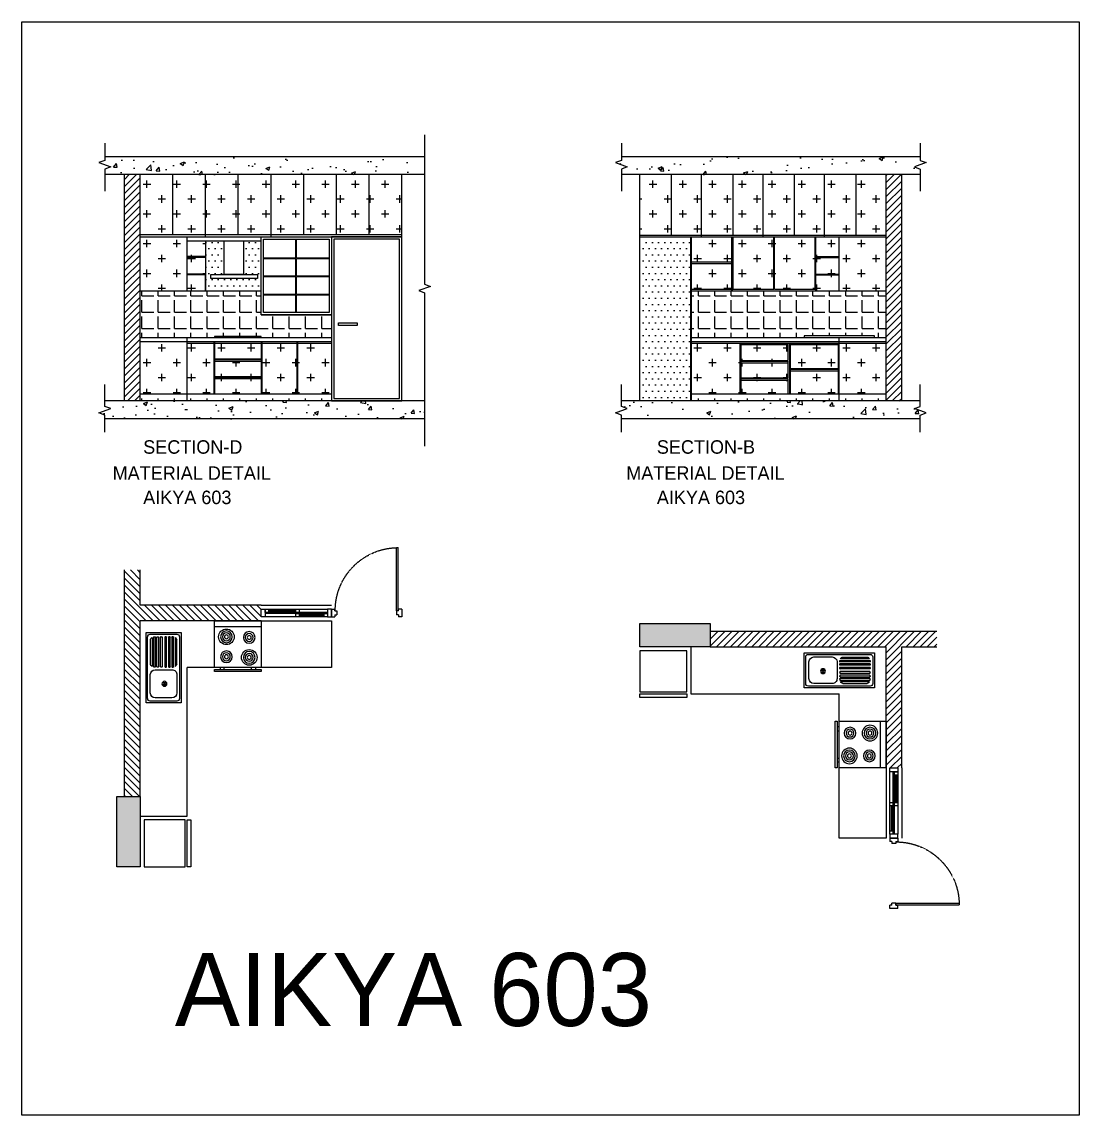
# Model space of a CAD drawing. Header units: millimetres. Extents: x -31859 to 58212, y -66440 to 17102.
# Drawn here: x 23402 to 36935, y -34587 to -20593 of the extents above; entities that cross this region are included whole.
import ezdxf

# ---------------------------------------------------------------- set-up
doc = ezdxf.new("R2010")
doc.units = ezdxf.units.MM
doc.header["$LTSCALE"] = 10
doc.linetypes.add('DASHED', pattern=[19.05, 12.7, -6.35])
for name, color, linetype in [('A--BLOCKWALL-1', 9, 'Continuous'), ('A--BLOCKWALL-3', 3, 'Continuous'), ('A--DOWN', 34, 'Continuous'), ('A--FIXTURE-0', 8, 'Continuous'), ('A--GLAZING-0', 181, 'Continuous'), ('A--HATCH-1', 8, 'Continuous'), ('A--SANITARY-0', 253, 'Continuous'), ('A--SPACEREF', 3, 'Continuous'), ('A--TEXT-3', 3, 'Continuous'), ('Typical floor Column Centre line$0$X-3rd Floor Column$0$A--COL250', 250, 'Continuous'), ('Typical floor Column Centre line$0$X-3rd Floor Column$0$A--CONCRETE-4', 4, 'Continuous')]:
    doc.layers.add(name, color=color, linetype=linetype)
pattern_1 = [(0, (0, 0), (0, 209.55), [152.4, -57.15]), (90, (0, 0), (-209.55, 1e-14), [152.4, -57.15])]
pattern_2 = [(50, (0, 0), (546.554, -47.8173), [57.15, -628.65]), (355, (0, 0), (-105.7285, 573.17), [45.72, -502.92]), (100.451, (45.55, -4), (440.8275, 525.35), [48.57, -534.27]), (46.1842, (0, 152.4), (813.237, -126.127), [85.725, -942.975]), (96.6356, (67.8, 141.9), (712.213, 742.277), [72.855, -801.405]), (351.184, (0, 152.4), (712.214, 742.275), [68.58, -754.38]), (21, (76.2, 114.3), (454.8446, -306.7966), [57.15, -628.65]), (326, (76.2, 114.3), (185.406, 552.564), [45.72, -502.92]), (71.4514, (114.1, 88.73), (640.2495, 245.7686), [48.57, -534.27]), (37.5, (0, 0), (9.2658, 253.6651), [0, -496.824, 0, -510.54, 0, -504.825]), (7.5, (0, 0), (200.459, 300.5417), [0, -291.084, 0, -485.394, 0, -192.405]), (327.5, (-169.93, 0), (406.7718, -17.1862), [0, -190.5, 0, -594.36, 0, -788.67]), (317.5, (-246.13, 0), (444.3875, 76.2795), [0, -247.65, 0, -394.716, 0, -560.07])]

# ---------------------------------------------------------------- blocks, each defined once
blk = doc.blocks.new('A$C1CBF2325')
at = {"layer": 'A--DOWN'}
for p, q in [((100, 0), (0, 0)), ((0, 0), (0, -42)), ((100, 0), (100, -42)), ((25, -42), (0, -42)), ((25, -42), (25, -67)), ((75, -67), (25, -67)), ((75, -42), (75, -67)), ((75, -42), (100, -42)), ((79, -46), (79, -67)), ((79, -46), (886, -46)), ((79, -67), (886, -67)), ((886, -67), (886, -46)), ((75, -833), (25, -833)), ((25, -858), (25, -833)), ((75, -858), (75, -833)), ((25, -858), (0, -858)), ((0, -900), (0, -858)), ((100, -900), (0, -900)), ((75, -858), (100, -858)), ((100, -900), (100, -858))]:
    blk.add_line(p, q, dxfattribs=at)
at = {"layer": 'A--DOWN', "color": 8, "linetype": 'DASHED', "ltscale": 0.005}
blk.add_arc((79, -46), 807, 269.7319, 358.5291, dxfattribs=at)
blk = doc.blocks.new('A$C35654C4B')
at = {"layer": 'A--BLOCKWALL-1'}
for p, q in [((-900, 200), (0, 200)), ((-900, 0), (0, 0))]:
    blk.add_line(p, q, dxfattribs=at)
at = {"layer": 'A--DOWN'}
for p, q in [((-50, 150), (-850, 150)), ((-50, 107), (-850, 107)), ((-850, 50), (-50, 50)), ((-50, 93), (-807, 93))]:
    blk.add_line(p, q, dxfattribs=at)
for points in [[(-850, 50), (-850, 150), (-900, 150), (-900, 50)], [(-416, 107), (-416, 150), (-459, 150), (-459, 107)], [(-50, 107), (-50, 150), (-93, 150), (-93, 107)], [(-50, 50), (-50, 150), (0, 150), (0, 50)], [(-807, 50), (-807, 93), (-850, 93), (-850, 50)], [(-416, 50), (-416, 93), (-459, 93), (-459, 50)]]:
    blk.add_lwpolyline(points, close=True, dxfattribs=at)
at = {"layer": 'A--GLAZING-0'}
for p, q in [((-807, 78), (-459, 78)), ((-807, 64), (-459, 64)), ((-416, 136), (-93, 136)), ((-416, 122), (-93, 122))]:
    blk.add_line(p, q, dxfattribs=at)
blk = doc.blocks.new('A$C06896976')
at = {"layer": 'A--FIXTURE-0'}
for p, q in [((0, 0.6), (-0.6, 0.6)), ((-0.6, 0.6), (-0.6, 0)), ((-0.525, 0.6), (-0.525, 0)), ((0, 0), (0, 0.6)), ((0.05, 0.6), (0.025, 0.6)), ((0.025, 0.6), (0.025, 0)), ((0.05, 0), (0.05, 0.6)), ((0, 0.525), (0.025, 0.525)), ((0.025, 0.475), (0, 0.475)), ((-0.6, 0), (0, 0)), ((0.025, 0.125), (0, 0.125)), ((0, 0.075), (0.025, 0.075)), ((0.025, 0), (0.05, 0))]:
    blk.add_line(p, q, dxfattribs=at)
for centre, major_axis, start_param, end_param in [((-0.394, 0.446), (0.0707, 0.0707), 0.785398, 7.068583), ((-0.394, 0.446), (0.053, 0.053), 0.785398, 7.068583), ((-0.394, 0.446), (0.0354, 0.0354), 0.785398, 7.068583), ((-0.394, 0.446), (0.0177, 0.0177), 0.785398, 7.068583), ((-0.139, 0.446), (-0.053, 0.053), -0.785398, 5.497787), ((-0.139, 0.446), (-0.0354, 0.0354), -0.785398, 5.497787), ((-0.139, 0.446), (0.0177, 0.0177), 0.785398, 7.068583), ((-0.386, 0.154), (0.053, -0.053), -0.785398, 5.497787), ((-0.386, 0.154), (0.0354, -0.0354), -0.785398, 5.497787), ((-0.386, 0.154), (-0.0177, -0.0177), 0.785398, 7.068583), ((-0.131, 0.154), (-0.0707, -0.0707), 0.785398, 7.068583), ((-0.131, 0.154), (-0.053, -0.053), 0.785398, 7.068583), ((-0.131, 0.154), (-0.0354, -0.0354), 0.785398, 7.068583), ((-0.131, 0.154), (-0.0177, -0.0177), 0.785398, 7.068583)]:
    blk.add_ellipse(centre, major_axis=major_axis, ratio=1, start_param=start_param, end_param=end_param, dxfattribs=at)
blk = doc.blocks.new('A$C321E12B3')
at = {"layer": 'A--SANITARY-0', "ltscale": 5}
for p, q in [((-0.9, 0.45), (0, 0.45)), ((-0.9, 0), (-0.9, 0.45)), ((-0.845, 0.429), (-0.055, 0.429)), ((0, 0.45), (0, 0)), ((-0.879, 0.055), (-0.879, 0.395)), ((-0.837, 0.118), (-0.837, 0.332)), ((-0.774, 0.395), (-0.54, 0.395)), ((-0.477, 0.332), (-0.477, 0.118)), ((-0.443, 0.335), (-0.443, 0.348)), ((-0.443, 0.293), (-0.443, 0.306)), ((-0.439, 0.352), (-0.059, 0.352)), ((-0.059, 0.331), (-0.439, 0.331)), ((-0.439, 0.31), (-0.059, 0.31)), ((-0.059, 0.289), (-0.439, 0.289)), ((-0.063, 0.373), (-0.435, 0.373)), ((-0.404, 0.394), (-0.094, 0.394)), ((-0.055, 0.348), (-0.055, 0.335)), ((-0.055, 0.306), (-0.055, 0.293)), ((-0.021, 0.395), (-0.021, 0.055)), ((-0.443, 0.246), (-0.443, 0.259)), ((-0.443, 0.204), (-0.443, 0.191)), ((-0.443, 0.157), (-0.443, 0.144)), ((-0.439, 0.263), (-0.059, 0.263)), ((-0.059, 0.242), (-0.439, 0.242)), ((-0.059, 0.208), (-0.439, 0.208)), ((-0.439, 0.187), (-0.059, 0.187)), ((-0.059, 0.161), (-0.439, 0.161)), ((-0.439, 0.14), (-0.059, 0.14)), ((-0.055, 0.259), (-0.055, 0.246)), ((-0.055, 0.191), (-0.055, 0.204)), ((-0.055, 0.144), (-0.055, 0.157)), ((0, 0), (-0.9, 0)), ((-0.055, 0.021), (-0.845, 0.021)), ((-0.54, 0.055), (-0.774, 0.055)), ((-0.443, 0.115), (-0.443, 0.102)), ((-0.059, 0.119), (-0.439, 0.119)), ((-0.439, 0.098), (-0.059, 0.098)), ((-0.063, 0.077), (-0.435, 0.077)), ((-0.404, 0.056), (-0.094, 0.056)), ((-0.055, 0.102), (-0.055, 0.115))]:
    blk.add_line(p, q, dxfattribs=at)
at = {"layer": 'A--SANITARY-0'}
blk.add_line((-0.9, 0.45), (0, 0.45), dxfattribs=at)
at = {"layer": 'A--SANITARY-0', "ltscale": 5, "extrusion": (0, 0, -1)}
for centre, major_axis, start_param, end_param in [((-0.845, 0.395), (-0.0238, 0.0238), 5.497787, 7.068583), ((-0.055, 0.395), (-0.0238, 0.0238), 0.785398, 2.356194), ((-0.774, 0.332), (0.0446, 0.0446), 3.926991, 5.497787), ((-0.54, 0.332), (0.0446, 0.0446), -0.785398, 0.785398), ((-0.439, 0.348), (0.00297, 0.00297), 3.926991, 5.497787), ((-0.439, 0.335), (-0.00297, 0.00297), 3.926991, 5.497787), ((-0.439, 0.306), (-0.00297, 0.00297), 5.497787, 7.068583), ((-0.439, 0.293), (-0.00297, 0.00297), 3.926991, 5.497787), ((-0.393, 0.345), (-0.0357, 0.0357), 6.090163, 6.844508), ((-0.105, 0.345), (-0.0357, 0.0357), 1.009473, 1.763819), ((-0.059, 0.348), (0.00297, 0.00297), -0.785398, 0.785398), ((-0.059, 0.335), (-0.00297, 0.00297), 2.356194, 3.926991), ((-0.059, 0.306), (0.00297, 0.00297), -0.785398, 0.785398), ((-0.059, 0.293), (-0.00297, 0.00297), 2.356194, 3.926991), ((-0.657, 0.214), (0.0223, 0.0223), 0.785398, 7.068583), ((-0.657, 0.214), (0.0112, 0.0112), 0.785398, 7.068583), ((-0.657, 0.214), (0.00743, 0.00743), 0.785398, 7.068583), ((-0.439, 0.204), (0.00297, 0.00297), 3.926991, 5.497787), ((-0.439, 0.191), (-0.00297, 0.00297), 3.926991, 5.497787), ((-0.439, 0.157), (0.00297, 0.00297), 3.926991, 5.497787), ((-0.439, 0.144), (0.00297, 0.00297), 2.356194, 3.926991), ((-0.059, 0.204), (0.00297, 0.00297), -0.785398, 0.785398), ((-0.059, 0.191), (-0.00297, 0.00297), 2.356194, 3.926991), ((-0.059, 0.157), (0.00297, 0.00297), -0.785398, 0.785398), ((-0.059, 0.144), (-0.00297, 0.00297), 2.356194, 3.926991), ((-0.845, 0.055), (0.0238, 0.0238), 2.356194, 3.926991), ((-0.774, 0.118), (-0.0446, 0.0446), 3.926991, 5.497787), ((-0.54, 0.118), (-0.0446, 0.0446), 2.356194, 3.926991), ((-0.439, 0.115), (0.00297, 0.00297), 3.926991, 5.497787), ((-0.439, 0.102), (0.00297, 0.00297), 2.356194, 3.926991), ((-0.393, 0.105), (-0.0357, 0.0357), 4.151066, 4.905412), ((-0.105, 0.105), (-0.0357, 0.0357), 2.94857, 3.702916), ((-0.059, 0.115), (0.00297, 0.00297), -0.785398, 0.785398), ((-0.059, 0.102), (-0.00297, 0.00297), 2.356194, 3.926991), ((-0.055, 0.055), (-0.0238, 0.0238), 2.356194, 3.926991)]:
    blk.add_ellipse(centre, major_axis=major_axis, ratio=1, start_param=start_param, end_param=end_param, dxfattribs=at)
at = {"layer": 'A--SANITARY-0', "ltscale": 5}
for centre, major_axis, start_param, end_param in [((-0.439, 0.259), (-0.00297, -0.00297), 3.926991, 5.497787), ((-0.439, 0.246), (0.00297, -0.00297), 3.926991, 5.497787), ((-0.059, 0.259), (-0.00297, -0.00297), 2.356194, 3.926991), ((-0.059, 0.246), (0.00297, -0.00297), -0.785398, 0.785398)]:
    blk.add_ellipse(centre, major_axis=major_axis, ratio=1, start_param=start_param, end_param=end_param, dxfattribs=at)
blk = doc.blocks.new('A$C47D60FF3')
at = {"layer": 'A--FIXTURE-0'}
blk.add_lwpolyline([(-0.075, 0.6), (-0.075, 0), (-0.6, 0), (-0.6, 0.6)], close=True, dxfattribs=at)
blk.add_lwpolyline([(-0.05, 0.6), (-0.05, 0), (0, 0), (0, 0.6), (-0.05, 0.6)], dxfattribs=at)

msp = doc.modelspace()

# ---------------------------------------------------------------- hatches: boundary and pattern name
h = msp.add_hatch()
h.set_pattern_fill('AR-CONC', color=256, scale=3, style=0)
h.set_pattern_definition(pattern_2)
h.paths.add_polyline_path([(28481, -22449.8), (28632.7, -22394.6), (28556.8, -22367), (28556.8, -22320), (24462.9, -22320), (24462.9, -22367), (24387.1, -22394.6), (24538.7, -22449.8), (24462.9, -22477.4), (24462.9, -22548.6), (28556.8, -22548.6), (28556.8, -22477.4)])
h.paths.add_polyline_path([(28556.8, -25675.8), (28556.8, -25571), (28481, -25543.4), (28556.8, -25515.8), (28556.8, -25444.6), (24462.9, -25444.6), (24462.9, -25515.8), (24538.7, -25543.4), (24387.1, -25598.6), (24462.9, -25626.2), (24462.9, -25675.8)])
h = msp.add_hatch()
h.set_pattern_fill('AR-CONC', color=256, scale=3, style=0)
h.set_pattern_definition(pattern_2)
h.paths.add_polyline_path([(34901.9, -22548.6), (34901.9, -22477.4), (34826.1, -22449.8), (34977.7, -22394.6), (34901.9, -22367), (34901.9, -22320), (31075.6, -22320), (31075.6, -22367), (30999.8, -22394.6), (31151.5, -22449.8), (31075.6, -22477.4), (31075.6, -22548.6)])
h.paths.add_polyline_path([(34901.9, -25675.8), (34901.9, -25626.2), (34977.7, -25598.6), (34826.1, -25543.4), (34901.9, -25515.8), (34901.9, -25444.6), (31075.6, -25444.6), (31075.6, -25515.8), (31151.5, -25543.4), (30999.8, -25598.6), (31075.6, -25626.2), (31075.6, -25675.8)])
h = msp.add_hatch()
h.set_pattern_fill('ANSI31', color=256, scale=20, style=0)
h.paths.add_polyline_path([(24716.1, -25444.6), (24916.1, -25444.6), (24916.1, -22548.6), (24716.1, -22548.6)])
h = msp.add_hatch()
h.set_pattern_fill('CROSS', color=256, scale=30, style=0)
h.paths.add_polyline_path([(24916.1, -23316.6), (25334.8, -23316.6), (25334.8, -22548.6), (24916.1, -22548.6)])
h.paths.add_polyline_path([(25334.8, -23316.6), (25753.6, -23316.6), (25753.6, -22548.6), (25334.8, -22548.6)])
h.paths.add_polyline_path([(26172.3, -22548.6), (25753.6, -22548.6), (25753.6, -23316.6), (26172.3, -23316.6)])
h.paths.add_polyline_path([(26591.1, -22548.6), (26172.3, -22548.6), (26172.3, -23316.6), (26591.1, -23316.6)])
h.paths.add_polyline_path([(26591.1, -23316.6), (27009.8, -23316.6), (27009.8, -22548.6), (26591.1, -22548.6)])
h.paths.add_polyline_path([(27009.8, -23316.6), (27428.6, -23316.6), (27428.6, -22548.6), (27009.8, -22548.6)])
h.paths.add_polyline_path([(27847.3, -22548.6), (27428.6, -22548.6), (27428.6, -23316.6), (27847.3, -23316.6)])
h.paths.add_polyline_path([(27847.3, -23316.6), (28266.1, -23316.6), (28266.1, -22548.6), (27847.3, -22548.6)])
h.paths.add_polyline_path([(25516.1, -24684.6), (24916.1, -24684.6), (24916.1, -25354.6), (25516.1, -25354.6)])
h.paths.add_polyline_path([(25516.1, -25354.6), (25858.1, -25354.6), (25858.1, -24704.6), (25516.1, -24704.6)])
h.paths.add_polyline_path([(26466.1, -25354.6), (26466.1, -25159.2), (25866.1, -25159.2), (25866.1, -25354.6)])
h.paths.add_polyline_path([(26466.1, -25131.2), (26466.1, -24935.9), (25866.1, -24935.9), (25866.1, -25131.2)])
h.paths.add_polyline_path([(25866.1, -24704.6), (25866.1, -24907.9), (26466.1, -24907.9), (26466.1, -24704.6)])
h.paths.add_polyline_path([(26920.1, -24704.6), (26474.1, -24704.6), (26474.1, -25354.6), (26920.1, -25354.6)])
h.paths.add_polyline_path([(27366.1, -24704.6), (26928.1, -24704.6), (26928.1, -25354.6), (27366.1, -25354.6)])
h.paths.add_polyline_path([(25516.1, -23344.6), (24916.1, -23344.6), (24916.1, -24034.6), (25516.1, -24034.6)])
h.paths.add_polyline_path([(25516.1, -23831.2), (25516.1, -24034.6), (25753.9, -24034.6), (25753.9, -23831.2)])
h.paths.add_polyline_path([(25753.9, -23821.2), (25753.9, -23607.9), (25516.1, -23607.9), (25516.1, -23821.2)])
h.paths.add_polyline_path([(25753.9, -23394.6), (25516.1, -23394.6), (25516.1, -23597.9), (25753.9, -23597.9)])
h = msp.add_hatch()
h.set_pattern_fill('CROSS', color=256, scale=30, style=0)
h.paths.add_polyline_path([(31717.4, -22548.6), (31313.8, -22548.6), (31313.8, -23324.6), (31717.4, -23324.6)])
h.paths.add_polyline_path([(32101.3, -22548.6), (31717.4, -22548.6), (31717.4, -23324.6), (32101.3, -23324.6)])
h.paths.add_polyline_path([(32101.3, -23324.6), (32504.9, -23324.6), (32504.9, -22548.6), (32101.3, -22548.6)])
h.paths.add_polyline_path([(32888.8, -22548.6), (32504.9, -22548.6), (32504.9, -23324.6), (32888.8, -23324.6)])
h.paths.add_polyline_path([(33292.4, -22548.6), (32888.8, -22548.6), (32888.8, -23324.6), (33292.4, -23324.6)])
h.paths.add_polyline_path([(33676.3, -22548.6), (33292.4, -22548.6), (33292.4, -23324.6), (33676.3, -23324.6)])
h.paths.add_polyline_path([(33676.3, -23324.6), (34079.9, -23324.6), (34079.9, -22548.6), (33676.3, -22548.6)])
h.paths.add_polyline_path([(34079.9, -23324.6), (34463.8, -23324.6), (34463.8, -22548.6), (34079.9, -22548.6)])
h = msp.add_hatch()
h.set_pattern_fill('ANSI31', color=256, scale=20, style=0)
h.paths.add_polyline_path([(34463.8, -25444.6), (34663.8, -25444.6), (34663.8, -22548.6), (34463.8, -22548.6)])
h = msp.add_hatch()
h.set_pattern_fill('DOTS', color=256, scale=50, style=0)
h.paths.add_polyline_path([(31963.8, -23344.6), (31313.8, -23344.6), (31313.8, -25444.6), (31963.8, -25444.6)])
h = msp.add_hatch()
h.set_pattern_fill('CROSS', color=256, scale=30, style=0)
h.paths.add_polyline_path([(31971.8, -25355.7), (32597.1, -25355.7), (32597.1, -24704.6), (31971.8, -24704.6)])
h.paths.add_polyline_path([(33205.1, -25151.2), (33205.1, -24955.9), (32605.1, -24955.9), (32605.1, -25151.2)])
h.paths.add_polyline_path([(32605.1, -24724.6), (32605.1, -24927.9), (33205.1, -24927.9), (33205.1, -24724.6)])
h.paths.add_polyline_path([(33205.1, -25355.7), (33205.1, -25179.2), (32605.1, -25179.2), (32605.1, -25355.7)])
h.paths.add_polyline_path([(33855.8, -25355.7), (33855.8, -25058.1), (33238.4, -25058.1), (33238.4, -25355.7)])
h.paths.add_polyline_path([(33855.8, -25030.1), (33855.8, -24724.6), (33238.4, -24724.6), (33238.4, -25030.1)])
h.paths.add_polyline_path([(34463.8, -25355.7), (34463.8, -24704.6), (33863.8, -24704.6), (33863.8, -25355.7)])
h.paths.add_polyline_path([(33863.8, -23344.6), (33863.8, -24034.6), (34463.8, -24034.6), (34463.8, -23344.6)])
h.paths.add_polyline_path([(33563.8, -23344.6), (33563.8, -23597.9), (33863.8, -23597.9), (33863.8, -23344.6)])
h.paths.add_polyline_path([(33863.8, -23821.2), (33863.8, -23607.9), (33563.8, -23607.9), (33563.8, -23821.2)])
h.paths.add_polyline_path([(33563.8, -23831.2), (33563.8, -24034.6), (33863.8, -24034.6), (33863.8, -23831.2)])
h.paths.add_polyline_path([(33034.4, -24014.6), (33555.8, -24014.6), (33555.8, -23344.6), (33034.4, -23344.6)])
h.paths.add_polyline_path([(32505.1, -24014.6), (33026.4, -24014.6), (33026.4, -23344.6), (32505.1, -23344.6)])
h.paths.add_polyline_path([(31971.8, -23344.6), (31971.8, -23669.6), (32489.1, -23669.6), (32489.1, -23344.6)])
h.paths.add_polyline_path([(32489.1, -24014.6), (32489.1, -23689.6), (31971.8, -23689.6), (31971.8, -24014.6)])
h = msp.add_hatch()
h.set_pattern_fill('DOTS', color=256, scale=50, style=0)
h.paths.add_polyline_path([(25989.4, -23394.6), (25753.9, -23394.6), (25753.9, -24034.6), (26466.1, -24034.6), (26466.1, -23394.6), (26238.5, -23394.6), (26238.5, -23827.8), (26418.3, -23827.8), (26418.3, -23877.8), (25822.5, -23877.8), (25822.5, -23827.8), (25989.4, -23827.8)])
h = msp.add_hatch()
h.set_pattern_fill('ANGLE', color=256, scale=30, style=0)
h.set_pattern_definition(pattern_1)
h.paths.add_polyline_path([(25516.1, -24034.6), (24916.1, -24034.6), (24916.1, -24634.6), (25866.1, -24634.6), (25866.1, -24618.6), (26466.1, -24618.6), (26466.1, -24634.6), (27366.1, -24634.6), (27366.1, -24344.6), (26466.1, -24344.6), (26466.1, -24034.6)])
h = msp.add_hatch()
h.set_pattern_fill('ANGLE', color=256, scale=30, style=0)
h.set_pattern_definition(pattern_1)
h.paths.add_polyline_path([(31971.8, -24034.6), (31971.8, -24634.6), (33413.8, -24634.6), (33413.8, -24611.4), (34313.8, -24611.4), (34313.8, -24634.6), (34463.8, -24634.6), (34463.8, -24034.6)])
h.paths.add_polyline_path([(33863.8, -25444.6), (33863.8, -25355.7), (31971.8, -25355.7), (31971.8, -25444.6)])
h.paths.add_polyline_path([(33863.8, -25355.7), (33863.8, -25444.6), (34463.8, -25444.6), (34463.8, -25355.7)])
h = msp.add_hatch()
h.set_pattern_fill('ANGLE', color=256, scale=30, style=0)
h.set_pattern_definition(pattern_1)
h.paths.add_polyline_path([(27366.1, -25444.6), (27366.1, -25354.6), (25516.1, -25354.6), (25516.1, -25444.6)])
h.paths.add_polyline_path([(24916.1, -25354.6), (24916.1, -25444.6), (25516.1, -25444.6), (25516.1, -25354.6)])
at = {"layer": 'A--HATCH-1'}
h = msp.add_hatch(dxfattribs=at)
h.set_pattern_fill('ANSI31', color=256, scale=20, angle=-90, style=0)
h.set_pattern_definition([(315, (18016.055, -41309.01), (44.90128, 44.90128), [])])
h.paths.add_polyline_path([(24716.1, -30509), (24716.1, -27609), (24916.1, -27609), (24916.1, -28059), (26466.1, -28059), (26466.1, -28259), (24916.1, -28259), (24916.1, -30509)])
h = msp.add_hatch(dxfattribs=at)
h.set_pattern_fill('ANSI31', color=256, scale=20, angle=180, style=0)
h.set_pattern_definition([(225, (21413.754, -21692.9), (44.90128, -44.90128), [])])
h.paths.add_polyline_path([(32213.8, -28392.9), (35113.8, -28392.9), (35113.8, -28592.9), (34663.8, -28592.9), (34663.8, -30142.9), (34463.8, -30142.9), (34463.8, -28592.9), (32213.8, -28592.9)])
at = {"layer": 'Typical floor Column Centre line$0$X-3rd Floor Column$0$A--COL250'}
h = msp.add_hatch(color=256, dxfattribs=at)
h.dxf.hatch_style = 1
h.paths.add_polyline_path([(32213.8, -28592.9), (31313.8, -28592.9), (31313.8, -28292.9), (32213.8, -28292.9)])
h = msp.add_hatch(color=256, dxfattribs=at)
h.dxf.hatch_style = 1
h.paths.add_polyline_path([(24916.1, -30509), (24916.1, -31409), (24616.1, -31409), (24616.1, -30509)])

# ---------------------------------------------------------------- linework, layer by layer
for p, q in [((28556.8, -22320), (24462.9, -22320)), ((34901.9, -22320), (31075.6, -22320)), ((28556.8, -22548.6), (24462.9, -22548.6)), ((24716.1, -25444.6), (24716.1, -22548.6)), ((24916.1, -25444.6), (24916.1, -22548.6)), ((25334.8, -23316.6), (25334.8, -22548.6)), ((25753.6, -23344.6), (25753.6, -22548.6)), ((26172.3, -23316.6), (26172.3, -22548.6)), ((26591.1, -23344.6), (26591.1, -22548.6)), ((27009.8, -23316.6), (27009.8, -22548.6)), ((27428.6, -23316.6), (27428.6, -22548.6)), ((27847.3, -23316.6), (27847.3, -22548.6)), ((28266.1, -25444.6), (28266.1, -22548.6)), ((34901.9, -22548.6), (31075.6, -22548.6)), ((31313.8, -25444.6), (31313.8, -22548.6)), ((31717.4, -23324.6), (31717.4, -22548.6)), ((32101.3, -23344.6), (32101.3, -22548.6)), ((32504.9, -23324.6), (32504.9, -22548.6)), ((32888.8, -23344.6), (32888.8, -22548.6)), ((33292.4, -23324.6), (33292.4, -22548.6)), ((33676.3, -23344.6), (33676.3, -22548.6)), ((34079.9, -23324.6), (34079.9, -22548.6)), ((34463.8, -25444.6), (34463.8, -22548.6)), ((34663.8, -25444.6), (34663.8, -22548.6)), ((24916.1, -23316.6), (28266.1, -23316.6)), ((24916.1, -23344.6), (27366.1, -23344.6)), ((25516.1, -24034.6), (25516.1, -23344.6)), ((26466.1, -24344.6), (26466.1, -23344.6)), ((27366.1, -23344.6), (28266.1, -23344.6)), ((31313.8, -23324.6), (34463.8, -23324.6)), ((31313.8, -23344.6), (34463.8, -23344.6)), ((31963.8, -25444.6), (31963.8, -23344.6)), ((31971.8, -25444.6), (31971.8, -23344.6)), ((32489.1, -24034.6), (32489.1, -23344.6)), ((32497.1, -24034.6), (32497.1, -23344.6)), ((32505.1, -24014.6), (32505.1, -23344.6)), ((33026.4, -24014.6), (33026.4, -23344.6)), ((33034.4, -24014.6), (33034.4, -23344.6)), ((33555.8, -24014.6), (33555.8, -23344.6)), ((33563.8, -24034.6), (33563.8, -23344.6)), ((33863.8, -24034.6), (33863.8, -23344.6)), ((25516.1, -23394.6), (26466.1, -23394.6)), ((25753.9, -23394.6), (25753.9, -24034.6)), ((26908.1, -23612.8), (26908.1, -23374.6)), ((26916.1, -23612.8), (26916.1, -23374.6)), ((25753.9, -23597.9), (25516.1, -23597.9)), ((25753.9, -23607.9), (25516.1, -23607.9)), ((26496.1, -23612.8), (26908.1, -23612.8)), ((26496.1, -23620.8), (26908.1, -23620.8)), ((26908.1, -23844.6), (26908.1, -23620.8)), ((26916.1, -23612.8), (27336.1, -23612.8)), ((26916.1, -23844.6), (26916.1, -23620.8)), ((26916.1, -23620.8), (27336.1, -23620.8)), ((33563.8, -23597.9), (33863.8, -23597.9)), ((33563.8, -23607.9), (33863.8, -23607.9)), ((32489.1, -23669.6), (31971.8, -23669.6)), ((32489.1, -23689.6), (31971.8, -23689.6)), ((25753.9, -23821.2), (25516.1, -23821.2)), ((25753.9, -23831.2), (25516.1, -23831.2)), ((25753.9, -24034.6), (25753.9, -23821.2)), ((26496.1, -23844.6), (26908.1, -23844.6)), ((26496.1, -23852.6), (26908.1, -23852.6)), ((26908.1, -24077.1), (26908.1, -23852.6)), ((26916.1, -23844.6), (27336.1, -23844.6)), ((26916.1, -24077.1), (26916.1, -23852.6)), ((26916.1, -23852.6), (27336.1, -23852.6)), ((33563.8, -23821.2), (33863.8, -23821.2)), ((33563.8, -23831.2), (33863.8, -23831.2)), ((24916.1, -24034.6), (25516.1, -24034.6)), ((25516.1, -24034.6), (26466.1, -24034.6)), ((31963.8, -24014.6), (32489.1, -24014.6)), ((31963.8, -24034.6), (34463.8, -24034.6)), ((31963.8, -24034.6), (33563.8, -24034.6)), ((31971.8, -24014.6), (32489.1, -24014.6)), ((32505.1, -24014.6), (33026.4, -24014.6)), ((33034.4, -24014.6), (33555.8, -24014.6)), ((26496.1, -24077.1), (26908.1, -24077.1)), ((26496.1, -24085.1), (26908.1, -24085.1)), ((26908.1, -24314.6), (26908.1, -24085.1)), ((26916.1, -24077.1), (27336.1, -24077.1)), ((26916.1, -24314.6), (26916.1, -24085.1)), ((26916.1, -24085.1), (27336.1, -24085.1)), ((26466.1, -24344.6), (27366.1, -24344.6)), ((24916.1, -24634.6), (27366.1, -24634.6)), ((24916.1, -24684.6), (27366.1, -24684.6)), ((25516.1, -25444.6), (25516.1, -24634.6)), ((25516.1, -24704.6), (25858.1, -24704.6)), ((25858.1, -24684.6), (25858.1, -25354.6)), ((25866.1, -24684.6), (25866.1, -24907.9)), ((25866.1, -24704.6), (26466.1, -24704.6)), ((26466.1, -24684.6), (26466.1, -24907.9)), ((26474.1, -24684.6), (26474.1, -25354.6)), ((26474.1, -24684.6), (27366.1, -24684.6)), ((26474.1, -24704.6), (26920.1, -24704.6)), ((26920.1, -24684.6), (26920.1, -25354.6)), ((26928.1, -24684.6), (26928.1, -25354.6)), ((26928.1, -24704.6), (27366.1, -24704.6)), ((31963.8, -24634.6), (34463.8, -24634.6)), ((31963.8, -24684.6), (34463.8, -24684.6)), ((31963.8, -24704.6), (34463.8, -24704.6)), ((32597.1, -25355.7), (32597.1, -24704.6)), ((32605.1, -24704.6), (32605.1, -24927.9)), ((32605.1, -24724.6), (33205.1, -24724.6)), ((33205.1, -24704.6), (33205.1, -24927.9)), ((33230.4, -25355.7), (33230.4, -24704.6)), ((33238.4, -25355.7), (33238.4, -24704.6)), ((33238.4, -24724.6), (33855.8, -24724.6)), ((33855.8, -25355.7), (33855.8, -24704.6)), ((33863.8, -25444.6), (33863.8, -24634.6)), ((25866.1, -24907.9), (26466.1, -24907.9)), ((25866.1, -24915.9), (26466.1, -24915.9)), ((25866.1, -24915.9), (25866.1, -25131.2)), ((25866.1, -24935.9), (26466.1, -24935.9)), ((26466.1, -24915.9), (26466.1, -25131.2)), ((32605.1, -24927.9), (33205.1, -24927.9)), ((32605.1, -24935.9), (32605.1, -25151.2)), ((32605.1, -24935.9), (33205.1, -24935.9)), ((32605.1, -24955.9), (33205.1, -24955.9)), ((33205.1, -24935.9), (33205.1, -25151.2)), ((33238.4, -25030.1), (33855.8, -25030.1)), ((33238.4, -25038.1), (33855.8, -25038.1)), ((25866.1, -25131.2), (26466.1, -25131.2)), ((25866.1, -25139.2), (26466.1, -25139.2)), ((25866.1, -25139.2), (25866.1, -25354.6)), ((25866.1, -25159.2), (26466.1, -25159.2)), ((26466.1, -25139.2), (26466.1, -25354.6)), ((32605.1, -25151.2), (33205.1, -25151.2)), ((32605.1, -25159.2), (33205.1, -25159.2)), ((32605.1, -25159.2), (32605.1, -25355.7)), ((32605.1, -25179.2), (33205.1, -25179.2)), ((33205.1, -25159.2), (33205.1, -25355.7)), ((33238.4, -25058.1), (33855.8, -25058.1)), ((28556.8, -25444.6), (24462.9, -25444.6)), ((24916.1, -25354.6), (27366.1, -25354.6)), ((34901.9, -25444.6), (31075.6, -25444.6)), ((31963.8, -25355.7), (34463.8, -25355.7)), ((31963.8, -25355.7), (33863.8, -25355.7)), ((28556.8, -25675.8), (24462.9, -25675.8)), ((34901.9, -25675.8), (31075.6, -25675.8))]:
    msp.add_line(p, q)
for points in [[(23401.8, -20592.9), (36935.1, -20592.9), (36935.1, -34587.4), (23401.8, -34587.4)], [(26466.1, -23344.6), (27366.1, -23344.6), (27366.1, -24344.6), (26466.1, -24344.6)], [(27366.1, -25444.6), (28266.1, -25444.6), (28266.1, -23344.6), (27366.1, -23344.6)], [(25989.4, -23394.6), (26238.5, -23394.6), (26238.5, -23827.8), (25989.4, -23827.8)], [(26496.1, -23374.6), (27336.1, -23374.6), (27336.1, -24314.6), (26496.1, -24314.6)], [(27396.1, -25414.6), (28236.1, -25414.6), (28236.1, -23374.6), (27396.1, -23374.6)], [(25822.5, -23827.8), (26418.3, -23827.8), (26418.3, -23877.8), (25822.5, -23877.8)], [(27456.3, -24445.4), (27693.4, -24445.4), (27693.4, -24481.4), (27456.3, -24481.4)], [(25866.1, -24634.6), (26466.1, -24634.6), (26466.1, -24618.6), (25866.1, -24618.6)], [(33413.8, -24634.6), (34313.8, -24634.6), (34313.8, -24611.4), (33413.8, -24611.4)]]:
    msp.add_lwpolyline(points, close=True)
at = {"linetype": 'Continuous'}
for points in [[(28556.8, -22038.9), (28556.8, -23950.9), (28632.7, -23978.5), (28481, -24033.7), (28556.8, -24061.3), (28556.8, -26023.2)], [(24462.9, -22146.2), (24462.9, -22367), (24387.1, -22394.6), (24538.7, -22449.8), (24462.9, -22477.4), (24462.9, -22758)], [(31075.6, -22146.2), (31075.6, -22367), (30999.8, -22394.6), (31151.5, -22449.8), (31075.6, -22477.4), (31075.6, -22758)], [(34901.9, -22146.2), (34901.9, -22367), (34977.7, -22394.6), (34826.1, -22449.8), (34901.9, -22477.4), (34901.9, -22758)], [(24462.9, -25847), (24462.9, -25626.2), (24387.1, -25598.6), (24538.7, -25543.4), (24462.9, -25515.8), (24462.9, -25235.1)], [(31075.6, -25847), (31075.6, -25626.2), (30999.8, -25598.6), (31151.5, -25543.4), (31075.6, -25515.8), (31075.6, -25235.1)], [(34901.9, -25847), (34901.9, -25626.2), (34977.7, -25598.6), (34826.1, -25543.4), (34901.9, -25515.8), (34901.9, -25235.1)]]:
    msp.add_lwpolyline(points, dxfattribs=at)
at = {"layer": 'A--BLOCKWALL-3'}
for p, q in [((24716.1, -30509), (24716.1, -27609)), ((24916.1, -28059), (24916.1, -27609)), ((26466.1, -28059), (24916.1, -28059)), ((26466.1, -28259), (24916.1, -28259)), ((24916.1, -30509), (24916.1, -28259)), ((32213.8, -28392.9), (35113.8, -28392.9)), ((32213.8, -28592.9), (34463.8, -28592.9)), ((34463.8, -30142.9), (34463.8, -28592.9)), ((34663.8, -30142.9), (34663.8, -28592.9)), ((34663.8, -28592.9), (35113.8, -28592.9))]:
    msp.add_line(p, q, dxfattribs=at)
at = {"layer": 'A--FIXTURE-0'}
for p, q in [((27366.1, -28259), (27366.1, -28859)), ((31963.8, -28592.9), (31963.8, -29192.9)), ((27366.1, -28859), (25516.1, -28859)), ((25516.1, -30759), (25516.1, -28859)), ((31963.8, -29192.9), (33863.8, -29192.9)), ((33863.8, -31042.9), (33863.8, -29192.9)), ((24916.1, -30759), (25516.1, -30759)), ((34463.8, -31042.9), (33863.8, -31042.9))]:
    msp.add_line(p, q, dxfattribs=at)
at = {"layer": 'Typical floor Column Centre line$0$X-3rd Floor Column$0$A--CONCRETE-4'}
for points in [[(32213.8, -28592.9), (31313.8, -28592.9), (31313.8, -28292.9), (32213.8, -28292.9)], [(24916.1, -30509), (24916.1, -31409), (24616.1, -31409), (24616.1, -30509)]]:
    msp.add_lwpolyline(points, close=True, dxfattribs=at)

# ---------------------------------------------------------------- block references
at = {"layer": 'A--DOWN', "extrusion": (0, 0, -1), "zscale": -1}
for p, rotation in [((-28266.1, -28209), 90), ((-34513.8, -31942.9), 180)]:
    msp.add_blockref('A$C1CBF2325', p, dxfattribs=dict(at, rotation=rotation))
at = {"layer": 'A--DOWN', "xscale": -1}
for p, rotation in [((27366.1, -28059), 180), ((34663.8, -31042.9), 90)]:
    msp.add_blockref('A$C35654C4B', p, dxfattribs=dict(at, rotation=rotation))
at = {"layer": 'A--FIXTURE-0', "extrusion": (0, 0, -1), "xscale": 1000, "yscale": 1000, "zscale": -999.9999999999999}
for p, rotation in [((-26466.1, -28859), 269.9999999999988), ((-33863.8, -30142.9), 359.9999999999987)]:
    msp.add_blockref('A$C06896976', p, dxfattribs=dict(at, rotation=rotation))
at = {"layer": 'A--FIXTURE-0', "xscale": -1000, "yscale": 1000, "zscale": 999.9999999999999}
for p, rotation in [((31913.8, -29242.9), 90), ((25566.1, -30809), 180)]:
    msp.add_blockref('A$C47D60FF3', p, dxfattribs=dict(at, rotation=rotation))
at = {"layer": 'A--SANITARY-0', "xscale": 1000, "yscale": 1000, "zscale": 1000}
for p, rotation in [((25441.1, -28409), 89.99999999999623), ((34313.8, -29117.9), 359.9999999999962)]:
    msp.add_blockref('A$C321E12B3', p, dxfattribs=dict(at, rotation=rotation))

# ---------------------------------------------------------------- texts
at = {"layer": 'A--SPACEREF'}
msp.add_text('AIKYA 603', height=933.32, dxfattribs=at).set_placement((25361, -33445.8))
at = {"layer": 'A--TEXT-3'}
for s, height, p in [('SECTION-D', 172.62, (24955, -26121)), ('SECTION-B', 172.62, (31529.8, -26121)), ('MATERIAL DETAIL', 172.617, (24563.6, -26454.9)), ('MATERIAL DETAIL', 172.617, (31138.4, -26454.9)), ('AIKYA 603', 172.62, (24955, -26766)), ('AIKYA 603', 172.62, (31529.8, -26766))]:
    msp.add_text(s, height=height, dxfattribs=at).set_placement(p)

doc.saveas('drawing.dxf')
